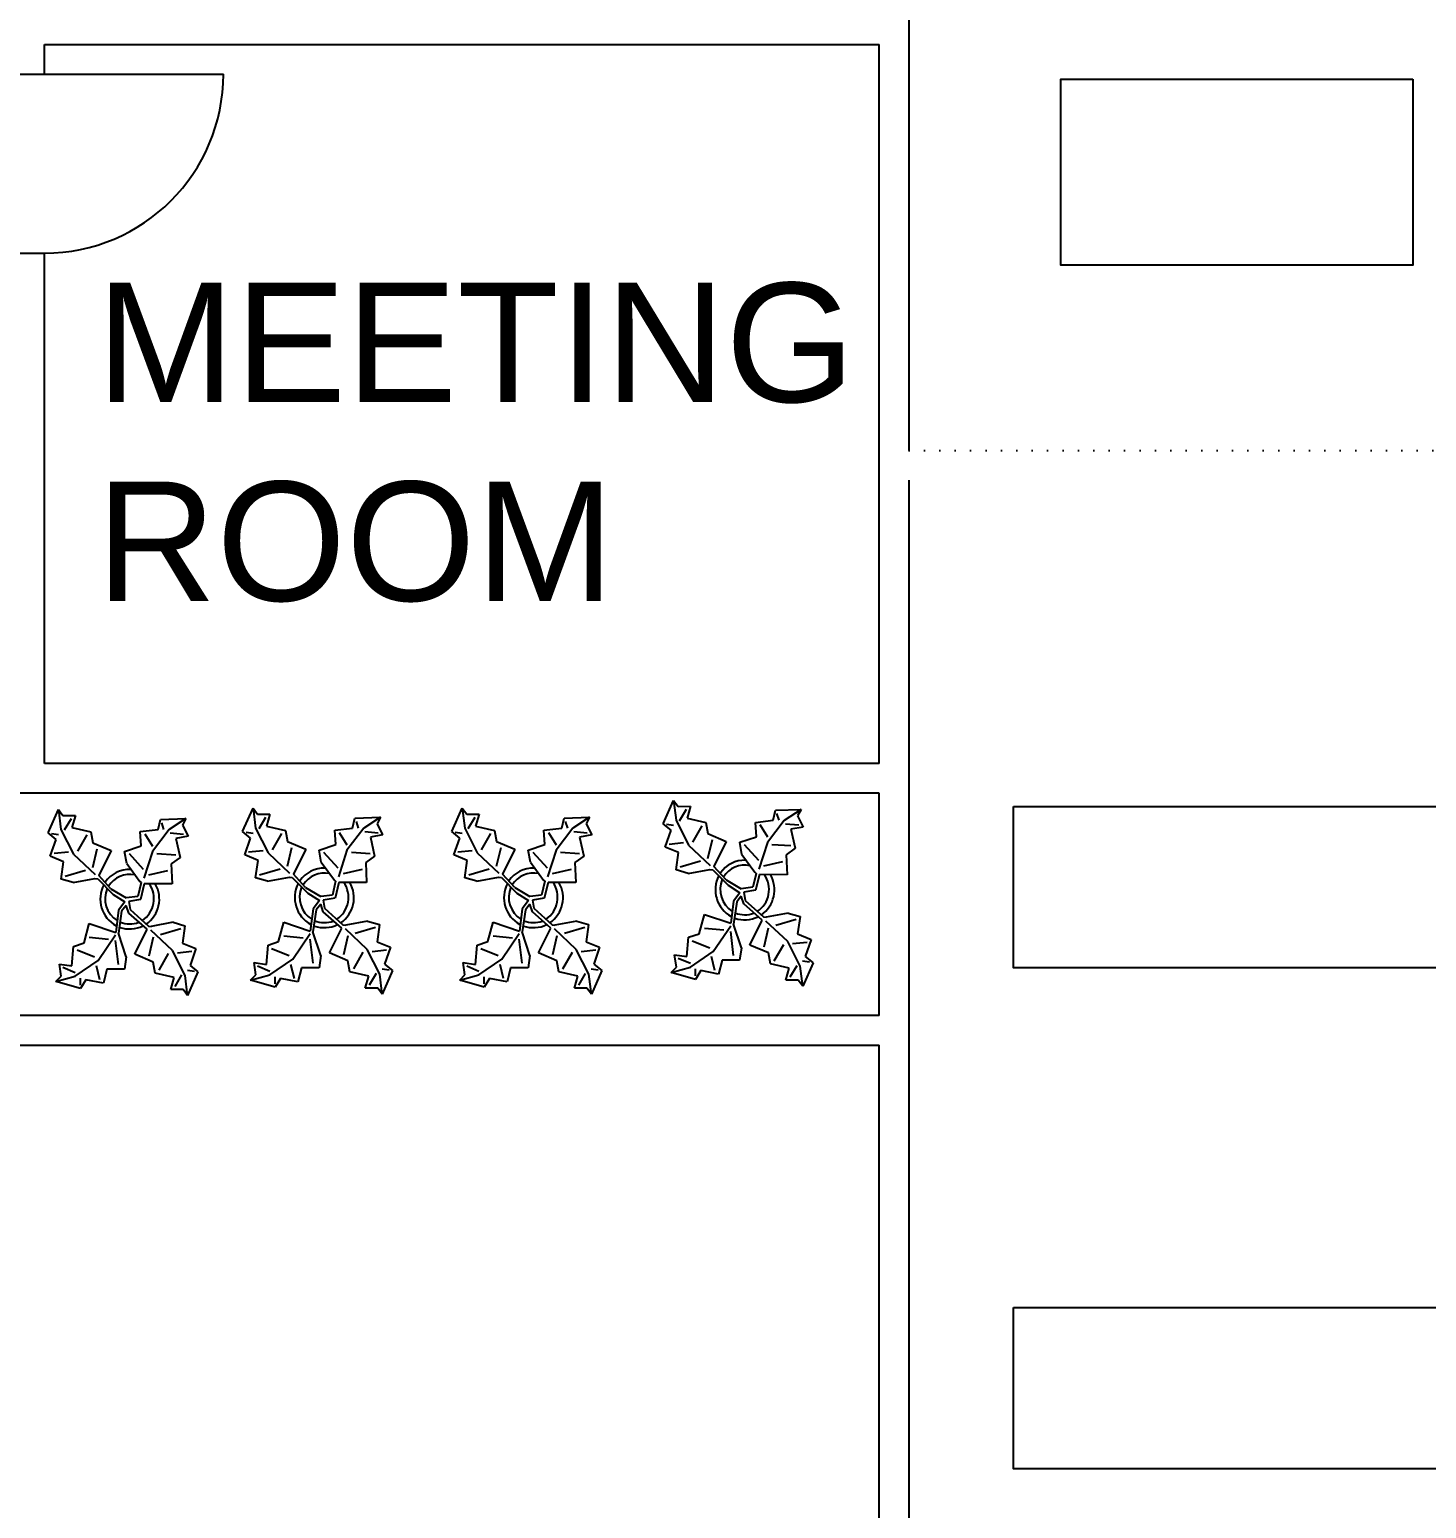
# Model space of a CAD drawing. Header units: inches. Extents: x 8624 to 20537, y 780 to 7738.
# Drawn here: x 17864 to 18145.1, y 1469.7 to 1767.3 of the extents above; entities that cross this region are included whole.
import ezdxf

# ---------------------------------------------------------------- set-up
doc = ezdxf.new("R2010")
doc.units = ezdxf.units.IN
doc.header["$MEASUREMENT"] = 0
doc.linetypes.add('ACAD_ISO07W100', pattern=[3, 0, -3])
doc.styles.get("Standard").update_dxf_attribs({"font": 'arial.ttf'})

msp = doc.modelspace()

# ---------------------------------------------------------------- linework, layer by layer
for p, q in [((18040.96, 1682.61), (18040.96, 2141.61)), ((17866.96, 1758.32), (17866.96, 1764.32)), ((17866.96, 1764.32), (18034.96, 1764.32)), ((18034.96, 1619.61), (18034.96, 1764.32)), ((17860.96, 1758.32), (17866.96, 1758.32)), ((17860.96, 1722.32), (17866.96, 1722.32)), ((17866.96, 1619.61), (17866.96, 1722.32)), ((18040.96, 1439.61), (18040.96, 1676.61)), ((18034.96, 1619.61), (17866.96, 1619.61)), ((18034.96, 1613.61), (17854.96, 1613.61)), ((18034.96, 1568.91), (18034.96, 1613.61)), ((18034.96, 1568.91), (17854.96, 1568.91)), ((17854.96, 1562.91), (18034.96, 1562.91)), ((18034.96, 1433.61), (18034.96, 1562.91))]:
    msp.add_line(p, q)
at = {"color": 1}
msp.add_line((17866.96, 1758.32), (17902.96, 1758.32), dxfattribs=at)
at = {"color": 4, "linetype": 'ACAD_ISO07W100'}
msp.add_line((18040.96, 1682.61), (18508.96, 1682.61), dxfattribs=at)
at = {"color": 114, "linetype": 'Continuous'}
for p, q in [((17867.68, 1605.64), (17869.77, 1610.35)), ((17869.77, 1610.35), (17870.28, 1606.35)), ((17869.77, 1610.35), (17870.67, 1609.15)), ((17906.84, 1605.91), (17908.93, 1610.61)), ((17908.93, 1610.61), (17909.44, 1606.62)), ((17908.93, 1610.61), (17909.83, 1609.42)), ((17948.93, 1605.91), (17951.02, 1610.61)), ((17951.02, 1610.61), (17951.53, 1606.62)), ((17951.02, 1610.61), (17951.93, 1609.42)), ((17991.48, 1607.49), (17993.57, 1612.19)), ((17993.57, 1612.19), (17994.08, 1608.19)), ((17993.57, 1612.19), (17994.47, 1610.99)), ((17994.47, 1610.99), (17996.97, 1611)), ((17994.78, 1608.09), (17996.17, 1610.4)), ((17996.97, 1611), (17996.28, 1608.6)), ((18013.62, 1608.19), (18014.08, 1610.2)), ((18014.08, 1610.2), (18019.23, 1610.38)), ((18019.23, 1610.38), (18015.85, 1608.17)), ((18019.23, 1610.38), (18018.54, 1609.05)), ((17870.67, 1609.15), (17873.17, 1609.16)), ((17870.98, 1606.25), (17872.38, 1608.55)), ((17873.17, 1609.16), (17872.48, 1606.75)), ((17889.82, 1606.35), (17890.28, 1608.36)), ((17890.28, 1608.36), (17895.43, 1608.54)), ((17890.5, 1607.68), (17890.94, 1606.34)), ((17895.43, 1608.54), (17892.06, 1606.33)), ((17895.43, 1608.54), (17894.75, 1607.2)), ((17894.75, 1607.2), (17895.85, 1604.96)), ((17909.83, 1609.42), (17912.33, 1609.42)), ((17910.14, 1606.52), (17911.54, 1608.82)), ((17912.33, 1609.42), (17911.64, 1607.02)), ((17928.98, 1606.61), (17929.44, 1608.62)), ((17929.44, 1608.62), (17934.59, 1608.81)), ((17929.66, 1607.95), (17930.1, 1606.6)), ((17934.59, 1608.81), (17931.22, 1606.6)), ((17934.59, 1608.81), (17933.91, 1607.47)), ((17933.91, 1607.47), (17935.01, 1605.23)), ((17951.93, 1609.42), (17954.43, 1609.42)), ((17952.23, 1606.52), (17953.63, 1608.82)), ((17954.43, 1609.42), (17953.73, 1607.02)), ((17971.07, 1606.61), (17971.53, 1608.62)), ((17971.53, 1608.62), (17976.68, 1608.81)), ((17971.75, 1607.95), (17972.19, 1606.6)), ((17976.68, 1608.81), (17973.31, 1606.6)), ((17976.68, 1608.81), (17976, 1607.47)), ((17976, 1607.47), (17977.1, 1605.23)), ((17993.08, 1606.19), (17991.48, 1607.49)), ((17992.18, 1607.39), (17993.58, 1607.19)), ((17994.08, 1608.19), (17996.59, 1603.2)), ((17996.28, 1608.6), (18000.08, 1607.71)), ((18000.08, 1607.71), (18000.49, 1605.51)), ((18010.04, 1607.77), (18013.62, 1608.19)), ((18010.24, 1604.86), (18010.04, 1607.77)), ((18010.93, 1607.32), (18012.48, 1604.84)), ((18015.85, 1608.17), (18012.47, 1603.73)), ((18014.3, 1609.53), (18014.74, 1608.18)), ((18016.07, 1607.5), (18018.76, 1607.26)), ((18018.54, 1609.05), (18019.65, 1606.8)), ((17869.29, 1604.35), (17867.68, 1605.64)), ((17868.09, 1600.94), (17869.29, 1604.35)), ((17868.38, 1605.54), (17869.78, 1605.35)), ((17870.28, 1606.35), (17872.79, 1601.35)), ((17872.48, 1606.75), (17876.28, 1605.86)), ((17875.48, 1605.26), (17873.59, 1601.96)), ((17876.28, 1605.86), (17876.69, 1603.66)), ((17886.24, 1605.93), (17889.82, 1606.35)), ((17886.44, 1603.02), (17886.24, 1605.93)), ((17887.13, 1605.47), (17888.68, 1603)), ((17892.06, 1606.33), (17888.67, 1601.88)), ((17892.27, 1605.66), (17894.96, 1605.41)), ((17895.85, 1604.96), (17893.38, 1604.53)), ((17893.38, 1604.53), (17894.25, 1600.72)), ((17908.45, 1604.61), (17906.84, 1605.91)), ((17907.25, 1601.21), (17908.45, 1604.61)), ((17907.54, 1605.81), (17908.94, 1605.61)), ((17909.44, 1606.62), (17911.95, 1601.62)), ((17911.64, 1607.02), (17915.44, 1606.13)), ((17914.64, 1605.53), (17912.75, 1602.22)), ((17915.44, 1606.13), (17915.85, 1603.93)), ((17925.4, 1606.19), (17928.98, 1606.61)), ((17925.6, 1603.28), (17925.4, 1606.19)), ((17926.29, 1605.74), (17927.84, 1603.27)), ((17931.22, 1606.6), (17927.83, 1602.15)), ((17931.44, 1605.92), (17934.12, 1605.68)), ((17935.01, 1605.23), (17932.54, 1604.8)), ((17932.54, 1604.8), (17933.41, 1600.99)), ((17950.54, 1604.61), (17948.93, 1605.91)), ((17949.34, 1601.21), (17950.54, 1604.61)), ((17949.63, 1605.81), (17951.03, 1605.61)), ((17951.53, 1606.62), (17954.04, 1601.62)), ((17953.73, 1607.02), (17957.53, 1606.13)), ((17956.73, 1605.53), (17954.84, 1602.22)), ((17957.53, 1606.13), (17957.94, 1603.93)), ((17967.49, 1606.19), (17971.07, 1606.61)), ((17967.69, 1603.28), (17967.49, 1606.19)), ((17968.38, 1605.74), (17969.93, 1603.27)), ((17973.31, 1606.6), (17969.92, 1602.15)), ((17973.53, 1605.92), (17976.21, 1605.68)), ((17977.1, 1605.23), (17974.64, 1604.8)), ((17974.64, 1604.8), (17975.5, 1600.99)), ((17991.89, 1602.79), (17993.08, 1606.19)), ((17999.28, 1607.1), (17997.39, 1603.8)), ((18000.49, 1605.51), (18004.19, 1603.91)), ((18000.5, 1600.51), (18001.39, 1604.31)), ((18006.88, 1603.77), (18010.24, 1604.86)), ((18019.65, 1606.8), (18017.18, 1606.37)), ((18017.18, 1606.37), (18018.05, 1602.57)), ((17868.89, 1601.55), (17871.79, 1601.85)), ((17872.79, 1601.35), (17877.14, 1597.24)), ((17876.69, 1603.66), (17880.39, 1602.07)), ((17876.7, 1598.66), (17877.59, 1602.47)), ((17880.39, 1602.07), (17877.9, 1597.07)), ((17883.08, 1601.93), (17886.44, 1603.02)), ((17883.51, 1599.46), (17883.08, 1601.93)), ((17883.97, 1601.47), (17886.85, 1598.32)), ((17888.67, 1601.88), (17886.94, 1596.53)), ((17893.36, 1601.18), (17889.56, 1601.43)), ((17908.05, 1601.81), (17910.95, 1602.12)), ((17911.95, 1601.62), (17916.3, 1597.51)), ((17915.85, 1603.93), (17919.55, 1602.34)), ((17915.86, 1598.93), (17916.75, 1602.73)), ((17919.55, 1602.34), (17917.06, 1597.33)), ((17922.24, 1602.19), (17925.6, 1603.28)), ((17922.67, 1599.73), (17922.24, 1602.19)), ((17923.13, 1601.74), (17926.01, 1598.59)), ((17927.83, 1602.15), (17926.1, 1596.8)), ((17932.52, 1601.44), (17928.72, 1601.7)), ((17950.14, 1601.81), (17953.04, 1602.12)), ((17954.04, 1601.62), (17958.39, 1597.51)), ((17957.94, 1603.93), (17961.64, 1602.34)), ((17957.95, 1598.93), (17958.84, 1602.73)), ((17961.64, 1602.34), (17959.15, 1597.33)), ((17964.33, 1602.19), (17967.69, 1603.28)), ((17964.76, 1599.73), (17964.33, 1602.19)), ((17965.22, 1601.74), (17968.1, 1598.59)), ((17969.92, 1602.15), (17968.19, 1596.8)), ((17974.61, 1601.44), (17970.81, 1601.7)), ((17994.59, 1601.69), (17991.89, 1602.79)), ((17992.69, 1603.39), (17995.59, 1603.7)), ((17994.1, 1598.19), (17994.59, 1601.69)), ((17996.59, 1603.2), (18000.94, 1599.09)), ((18004.19, 1603.91), (18001.7, 1598.91)), ((18007.31, 1601.31), (18006.88, 1603.77)), ((18007.31, 1601.31), (18009.96, 1597.71)), ((18007.77, 1603.31), (18010.65, 1600.16)), ((18012.47, 1603.73), (18010.74, 1598.37)), ((18017.16, 1603.02), (18013.36, 1603.27)), ((18018.05, 1602.57), (18016.25, 1601.24)), ((18016.25, 1601.24), (18016.44, 1597.21)), ((17870.8, 1599.85), (17868.09, 1600.94)), ((17870.3, 1596.35), (17870.8, 1599.85)), ((17883.51, 1599.46), (17886.16, 1595.86)), ((17894.25, 1600.72), (17892.45, 1599.39)), ((17892.45, 1599.39), (17892.64, 1595.37)), ((17909.96, 1600.12), (17907.25, 1601.21)), ((17909.46, 1596.62), (17909.96, 1600.12)), ((17910.26, 1597.22), (17914.36, 1598.43)), ((17922.67, 1599.73), (17925.32, 1596.13)), ((17927.12, 1597.46), (17930.93, 1598.32)), ((17933.41, 1600.99), (17931.61, 1599.66)), ((17931.61, 1599.66), (17931.8, 1595.63)), ((17952.05, 1600.12), (17949.34, 1601.21)), ((17951.55, 1596.62), (17952.05, 1600.12)), ((17952.35, 1597.22), (17956.45, 1598.43)), ((17964.76, 1599.73), (17967.41, 1596.13)), ((17969.21, 1597.46), (17973.02, 1598.32)), ((17975.5, 1600.99), (17973.7, 1599.66)), ((17973.7, 1599.66), (17973.9, 1595.63)), ((17994.9, 1598.79), (17999, 1600)), ((17996.5, 1597.5), (18000.9, 1598.31)), ((18000.9, 1598.31), (18001.47, 1598.24)), ((18001.47, 1598.24), (18004.59, 1595.12)), ((18004.13, 1596.2), (18001.7, 1598.91)), ((18011.76, 1599.04), (18015.57, 1599.9)), ((17872.71, 1595.65), (17870.3, 1596.35)), ((17871.1, 1596.95), (17875.2, 1598.16)), ((17872.71, 1595.65), (17877.1, 1596.46)), ((17877.1, 1596.46), (17877.67, 1596.4)), ((17877.67, 1596.4), (17880.79, 1593.28)), ((17880.34, 1594.36), (17877.9, 1597.07)), ((17886.39, 1595.64), (17885.74, 1592.87)), ((17886.16, 1595.86), (17886.39, 1595.64)), ((17887.05, 1595.41), (17886.27, 1592.26)), ((17892.64, 1595.37), (17887.05, 1595.41)), ((17887.96, 1597.19), (17891.77, 1598.06)), ((17911.87, 1595.92), (17909.46, 1596.62)), ((17911.87, 1595.92), (17916.26, 1596.73)), ((17916.26, 1596.73), (17916.83, 1596.66)), ((17916.83, 1596.66), (17919.95, 1593.54)), ((17919.5, 1594.63), (17917.06, 1597.33)), ((17925.55, 1595.91), (17924.9, 1593.14)), ((17925.32, 1596.13), (17925.55, 1595.91)), ((17926.21, 1595.68), (17925.43, 1592.53)), ((17931.8, 1595.63), (17926.21, 1595.68)), ((17953.96, 1595.92), (17951.55, 1596.62)), ((17953.96, 1595.92), (17958.35, 1596.73)), ((17958.35, 1596.73), (17958.92, 1596.66)), ((17958.92, 1596.66), (17962.04, 1593.54)), ((17961.59, 1594.63), (17959.15, 1597.33)), ((17967.64, 1595.91), (17967, 1593.14)), ((17967.41, 1596.13), (17967.64, 1595.91)), ((17968.31, 1595.68), (17967.52, 1592.53)), ((17973.9, 1595.63), (17968.31, 1595.68)), ((17996.5, 1597.5), (17994.1, 1598.19)), ((18004.13, 1596.2), (18007.2, 1594.41)), ((18010.18, 1597.48), (18009.54, 1594.71)), ((18009.96, 1597.71), (18010.18, 1597.48)), ((18010.85, 1597.25), (18010.06, 1594.1)), ((18016.44, 1597.21), (18010.85, 1597.25)), ((17880.34, 1594.36), (17883.4, 1592.56)), ((17880.79, 1593.28), (17883.14, 1591.75)), ((17885.74, 1592.87), (17883.4, 1592.56)), ((17885.74, 1592.87), (17885.74, 1592.87)), ((17919.5, 1594.63), (17922.56, 1592.83)), ((17919.95, 1593.54), (17922.3, 1592.02)), ((17924.9, 1593.14), (17922.56, 1592.83)), ((17925.43, 1592.53), (17923.08, 1592.12)), ((17924.9, 1593.14), (17924.9, 1593.14)), ((17961.59, 1594.63), (17964.65, 1592.83)), ((17962.04, 1593.54), (17964.39, 1592.02)), ((17967, 1593.14), (17964.65, 1592.83)), ((17967.52, 1592.53), (17965.17, 1592.12)), ((17967, 1593.14), (17967, 1593.14)), ((18004.59, 1595.12), (18006.94, 1593.59)), ((18006.94, 1593.59), (18005.66, 1591.94)), ((18007.2, 1592.88), (18006.28, 1591.76)), ((18009.54, 1594.71), (18007.2, 1594.41)), ((18007.72, 1591.36), (18007.2, 1592.88)), ((18010.06, 1594.1), (18007.72, 1593.7)), ((18007.72, 1593.7), (18007.98, 1592.07)), ((18009.54, 1594.71), (18009.54, 1594.71)), ((17881.86, 1590.09), (17881.29, 1585.63)), ((17882.48, 1589.92), (17881.83, 1585.44)), ((17883.14, 1591.75), (17881.86, 1590.09)), ((17883.4, 1591.04), (17882.48, 1589.92)), ((17883.92, 1589.51), (17883.4, 1591.04)), ((17886.27, 1592.26), (17883.92, 1591.85)), ((17883.92, 1591.85), (17884.18, 1590.23)), ((17887.63, 1586.24), (17883.92, 1589.51)), ((17884.18, 1590.23), (17887.86, 1586.9)), ((17921.02, 1590.36), (17920.45, 1585.9)), ((17921.64, 1590.19), (17920.99, 1585.71)), ((17922.3, 1592.02), (17921.02, 1590.36)), ((17922.56, 1591.31), (17921.64, 1590.19)), ((17923.08, 1589.78), (17922.56, 1591.31)), ((17923.08, 1592.12), (17923.34, 1590.49)), ((17926.79, 1586.5), (17923.08, 1589.78)), ((17923.34, 1590.49), (17927.02, 1587.17)), ((17963.11, 1590.36), (17962.54, 1585.9)), ((17963.74, 1590.19), (17963.08, 1585.71)), ((17964.39, 1592.02), (17963.11, 1590.36)), ((17964.65, 1591.31), (17963.74, 1590.19)), ((17965.17, 1589.78), (17964.65, 1591.31)), ((17965.17, 1592.12), (17965.43, 1590.49)), ((17968.89, 1586.5), (17965.17, 1589.78)), ((17965.43, 1590.49), (17969.12, 1587.17)), ((18005.66, 1591.94), (18005.09, 1587.47)), ((18006.28, 1591.76), (18005.63, 1587.29)), ((18011.43, 1588.08), (18007.72, 1591.36)), ((18007.98, 1592.07), (18011.66, 1588.75)), ((18016.63, 1589.49), (18012.23, 1588.68)), ((18016.63, 1589.49), (18019.03, 1588.8)), ((17874.92, 1583.51), (17875.98, 1587.4)), ((17875.98, 1587.4), (17881.29, 1585.63)), ((17887.86, 1586.9), (17888.43, 1586.84)), ((17892.83, 1587.65), (17888.43, 1586.84)), ((17894.43, 1586.35), (17890.34, 1585.14)), ((17892.83, 1587.65), (17895.23, 1586.95)), ((17895.23, 1586.95), (17894.74, 1583.45)), ((17914.08, 1583.77), (17915.14, 1587.66)), ((17915.14, 1587.66), (17920.45, 1585.9)), ((17924.31, 1581.5), (17926.79, 1586.5)), ((17927.02, 1587.17), (17927.59, 1587.1)), ((17931.99, 1587.91), (17927.59, 1587.1)), ((17933.59, 1586.62), (17929.5, 1585.41)), ((17931.99, 1587.91), (17934.39, 1587.22)), ((17934.39, 1587.22), (17933.9, 1583.72)), ((17956.17, 1583.77), (17957.24, 1587.66)), ((17957.24, 1587.66), (17962.54, 1585.9)), ((17966.4, 1581.5), (17968.89, 1586.5)), ((17969.12, 1587.17), (17969.68, 1587.1)), ((17974.08, 1587.91), (17969.68, 1587.1)), ((17975.69, 1586.62), (17971.59, 1585.41)), ((17974.08, 1587.91), (17976.48, 1587.22)), ((17976.48, 1587.22), (17975.99, 1583.72)), ((17998.72, 1585.35), (17999.78, 1589.24)), ((17999.78, 1589.24), (18005.09, 1587.47)), ((18003.67, 1586.06), (17999.78, 1586.41)), ((18001.55, 1581.81), (18005.07, 1586.96)), ((18007.21, 1582.52), (18005.63, 1587.29)), ((18008.94, 1583.07), (18011.43, 1588.08)), ((18011.66, 1588.75), (18012.23, 1588.68)), ((18012.64, 1586.48), (18011.75, 1582.68)), ((18016.54, 1583.79), (18012.15, 1587.9)), ((18018.23, 1588.19), (18014.14, 1586.99)), ((18019.03, 1588.8), (18018.54, 1585.3)), ((17872.8, 1582.8), (17874.92, 1583.51)), ((17879.87, 1584.21), (17875.98, 1584.57)), ((17877.75, 1579.97), (17881.27, 1585.12)), ((17881.2, 1583.99), (17881.78, 1579.14)), ((17883.41, 1580.68), (17881.83, 1585.44)), ((17885.15, 1581.23), (17887.63, 1586.24)), ((17888.84, 1584.64), (17887.95, 1580.84)), ((17892.74, 1581.95), (17888.35, 1586.05)), ((17894.74, 1583.45), (17897.44, 1582.36)), ((17911.96, 1583.07), (17914.08, 1583.77)), ((17919.03, 1584.48), (17915.14, 1584.83)), ((17916.91, 1580.24), (17920.43, 1585.39)), ((17920.36, 1584.25), (17920.94, 1579.41)), ((17922.57, 1580.95), (17920.99, 1585.71)), ((17928, 1584.91), (17927.11, 1581.1)), ((17931.9, 1582.21), (17927.51, 1586.32)), ((17933.9, 1583.72), (17936.6, 1582.63)), ((17954.05, 1583.07), (17956.17, 1583.77)), ((17961.12, 1584.48), (17957.24, 1584.83)), ((17959, 1580.24), (17962.52, 1585.39)), ((17962.46, 1584.25), (17963.03, 1579.41)), ((17964.66, 1580.95), (17963.08, 1585.71)), ((17970.09, 1584.91), (17969.2, 1581.1)), ((17974, 1582.21), (17969.6, 1586.32)), ((17975.99, 1583.72), (17978.69, 1582.63)), ((17996.25, 1580.75), (17996.6, 1584.64)), ((17996.6, 1584.64), (17998.72, 1585.35)), ((17997.31, 1583.94), (18000.84, 1582.52)), ((18005, 1585.83), (18005.58, 1580.99)), ((18019.05, 1578.8), (18016.54, 1583.79)), ((18020.44, 1583.6), (18017.54, 1583.29)), ((18018.54, 1585.3), (18021.24, 1584.2)), ((18021.24, 1584.2), (18020.05, 1580.8)), ((17872.45, 1578.91), (17872.8, 1582.8)), ((17873.51, 1582.09), (17877.04, 1580.68)), ((17883.41, 1580.68), (17883.06, 1578.2)), ((17888.85, 1579.64), (17885.15, 1581.23)), ((17890.05, 1578.04), (17891.95, 1581.35)), ((17895.26, 1576.95), (17892.74, 1581.95)), ((17896.64, 1581.76), (17893.75, 1581.45)), ((17897.44, 1582.36), (17896.25, 1578.96)), ((17911.61, 1579.18), (17911.96, 1583.07)), ((17912.67, 1582.36), (17916.2, 1580.95)), ((17922.57, 1580.95), (17922.22, 1578.47)), ((17928.01, 1579.91), (17924.31, 1581.5)), ((17929.21, 1578.31), (17931.11, 1581.61)), ((17934.42, 1577.22), (17931.9, 1582.21)), ((17935.8, 1582.02), (17932.91, 1581.72)), ((17936.6, 1582.63), (17935.41, 1579.22)), ((17953.7, 1579.18), (17954.05, 1583.07)), ((17954.76, 1582.36), (17958.3, 1580.95)), ((17964.66, 1580.95), (17964.31, 1578.47)), ((17970.1, 1579.91), (17966.4, 1581.5)), ((17971.3, 1578.31), (17973.2, 1581.61)), ((17976.51, 1577.22), (17974, 1582.21)), ((17977.9, 1582.02), (17975, 1581.72)), ((17978.69, 1582.63), (17977.5, 1579.22)), ((17993.77, 1581.11), (17996.25, 1580.75)), ((17994.13, 1578.63), (17993.77, 1581.11)), ((17996.95, 1579.34), (17994.48, 1580.4)), ((17996.95, 1578.63), (18001.55, 1581.81)), ((18001.9, 1577.93), (18001.2, 1580.75)), ((18007.21, 1582.52), (18006.85, 1580.05)), ((18012.65, 1581.48), (18008.94, 1583.07)), ((18013.05, 1579.28), (18012.65, 1581.48)), ((18013.85, 1579.88), (18015.74, 1583.19)), ((18020.05, 1580.8), (18021.65, 1579.5)), ((17869.97, 1579.26), (17872.45, 1578.91)), ((17870.33, 1576.79), (17869.97, 1579.26)), ((17873.16, 1577.5), (17870.68, 1578.56)), ((17873.16, 1576.79), (17877.75, 1579.97)), ((17878.11, 1576.08), (17877.4, 1578.91)), ((17879.52, 1578.2), (17878.81, 1575.38)), ((17883.06, 1578.2), (17879.52, 1578.2)), ((17889.25, 1577.44), (17888.85, 1579.64)), ((17893.06, 1576.55), (17889.25, 1577.44)), ((17897.15, 1577.76), (17895.75, 1577.95)), ((17897.85, 1577.66), (17895.76, 1572.95)), ((17896.25, 1578.96), (17897.85, 1577.66)), ((17909.13, 1579.53), (17911.61, 1579.18)), ((17909.49, 1577.06), (17909.13, 1579.53)), ((17912.32, 1577.76), (17909.84, 1578.82)), ((17912.32, 1577.06), (17916.91, 1580.24)), ((17917.27, 1576.35), (17916.56, 1579.18)), ((17918.68, 1578.47), (17917.97, 1575.64)), ((17922.22, 1578.47), (17918.68, 1578.47)), ((17928.41, 1577.71), (17928.01, 1579.91)), ((17932.22, 1576.82), (17928.41, 1577.71)), ((17936.31, 1578.02), (17934.91, 1578.22)), ((17937.01, 1577.93), (17934.92, 1573.22)), ((17935.41, 1579.22), (17937.01, 1577.93)), ((17951.22, 1579.53), (17953.7, 1579.18)), ((17951.58, 1577.06), (17951.22, 1579.53)), ((17954.41, 1577.76), (17951.93, 1578.82)), ((17954.41, 1577.06), (17959, 1580.24)), ((17959.36, 1576.35), (17958.65, 1579.18)), ((17960.77, 1578.47), (17960.06, 1575.64)), ((17964.31, 1578.47), (17960.77, 1578.47)), ((17970.51, 1577.71), (17970.1, 1579.91)), ((17974.31, 1576.82), (17970.51, 1577.71)), ((17978.4, 1578.02), (17977, 1578.22)), ((17979.1, 1577.93), (17977.02, 1573.22)), ((17977.5, 1579.22), (17979.1, 1577.93)), ((17993.07, 1577.57), (17996.95, 1578.63)), ((17993.07, 1577.57), (17994.13, 1578.63)), ((17998.01, 1576.16), (17993.07, 1577.57)), ((17998.01, 1576.87), (17998.01, 1578.28)), ((17999.08, 1577.93), (17998.01, 1576.16)), ((18002.61, 1577.22), (17999.08, 1577.93)), ((18003.32, 1580.05), (18002.61, 1577.22)), ((18006.85, 1580.05), (18003.32, 1580.05)), ((18016.86, 1578.39), (18013.05, 1579.28)), ((18016.16, 1575.99), (18016.86, 1578.39)), ((18018.35, 1578.9), (18016.96, 1576.59)), ((18019.56, 1574.8), (18019.05, 1578.8)), ((18020.95, 1579.6), (18019.55, 1579.8)), ((18021.65, 1579.5), (18019.56, 1574.8)), ((17869.27, 1575.73), (17873.16, 1576.79)), ((17869.27, 1575.73), (17870.33, 1576.79)), ((17874.22, 1574.31), (17869.27, 1575.73)), ((17874.22, 1575.02), (17874.22, 1576.44)), ((17875.28, 1576.08), (17874.22, 1574.31)), ((17878.81, 1575.38), (17875.28, 1576.08)), ((17892.36, 1574.15), (17893.06, 1576.55)), ((17894.56, 1577.05), (17893.16, 1574.75)), ((17895.76, 1572.95), (17895.26, 1576.95)), ((17908.43, 1576), (17912.32, 1577.06)), ((17908.43, 1576), (17909.49, 1577.06)), ((17913.38, 1574.58), (17908.43, 1576)), ((17913.38, 1575.29), (17913.38, 1576.7)), ((17914.44, 1576.35), (17913.38, 1574.58)), ((17917.97, 1575.64), (17914.44, 1576.35)), ((17931.52, 1574.41), (17932.22, 1576.82)), ((17933.72, 1577.32), (17932.32, 1575.02)), ((17934.92, 1573.22), (17934.42, 1577.22)), ((17950.52, 1576), (17954.41, 1577.06)), ((17950.52, 1576), (17951.58, 1577.06)), ((17955.47, 1574.58), (17950.52, 1576)), ((17955.47, 1575.29), (17955.47, 1576.7)), ((17956.53, 1576.35), (17955.47, 1574.58)), ((17960.06, 1575.64), (17956.53, 1576.35)), ((17973.61, 1574.41), (17974.31, 1576.82)), ((17975.81, 1577.32), (17974.41, 1575.02)), ((17977.02, 1573.22), (17976.51, 1577.22)), ((18018.66, 1576), (18016.16, 1575.99)), ((18019.56, 1574.8), (18018.66, 1576)), ((17894.86, 1574.15), (17892.36, 1574.15)), ((17895.76, 1572.95), (17894.86, 1574.15)), ((17934.02, 1574.42), (17931.52, 1574.41)), ((17934.92, 1573.22), (17934.02, 1574.42)), ((17976.11, 1574.42), (17973.61, 1574.41)), ((17977.02, 1573.22), (17976.11, 1574.42))]:
    msp.add_line(p, q, dxfattribs=at)
at = {"color": 5}
for points in [[(18142.38, 1757.32), (18142.38, 1719.9), (18071.54, 1719.9), (18071.54, 1757.32)], [(18062.02, 1610.97), (18178.02, 1610.97), (18178.02, 1578.47), (18062.02, 1578.47)], [(18062.02, 1510.15), (18178.02, 1510.15), (18178.02, 1477.65), (18062.02, 1477.65)]]:
    msp.add_lwpolyline(points, close=True, dxfattribs=at)
at = {"color": 1}
msp.add_arc((17866.96, 1758.32), 36, 270, 0, dxfattribs=at)
at = {"color": 114, "linetype": 'Continuous'}
for centre, radius, start, end in [((17884.12, 1592.31), 6, 88.6147, 145.1169), ((17923.28, 1592.58), 6, 88.6147, 145.1169), ((17965.37, 1592.58), 6, 88.6147, 145.1169), ((18007.91, 1594.15), 6, 88.6147, 145.1169), ((18007.91, 1594.15), 5, 78.1647, 148.6725), ((17884.12, 1592.31), 5, 78.1647, 148.6725), ((17883.74, 1592.4), 5.25, 303.8219, 34.9414), ((17883.95, 1592.34), 6.13, 304.3757, 30.1028), ((17923.49, 1592.63), 6.15, 152.5812, 241.2714), ((17923.28, 1592.58), 5, 78.1647, 148.6725), ((17922.9, 1592.67), 5.25, 303.8219, 34.9414), ((17923.11, 1592.61), 6.13, 304.3757, 30.1028), ((17965.58, 1592.63), 6.15, 152.5812, 241.2714), ((17965.37, 1592.58), 5, 78.1647, 148.6725), ((17964.99, 1592.67), 5.25, 303.8219, 34.9414), ((17965.2, 1592.61), 6.13, 304.3757, 30.1028), ((18008.13, 1594.21), 6.15, 152.5812, 241.2714), ((18008.24, 1594.29), 5.29, 157.3711, 237.472), ((18007.54, 1594.24), 5.25, 303.8219, 34.9414), ((18007.75, 1594.18), 6.13, 304.3757, 30.1028), ((17884.33, 1592.36), 6.15, 152.5812, 241.2714), ((17884.44, 1592.45), 5.29, 157.3711, 237.472), ((17923.6, 1592.72), 5.29, 157.3711, 237.472), ((17965.69, 1592.72), 5.29, 157.3711, 237.472), ((18007.92, 1594.45), 5.28, 248.4094, 290.0301), ((17884.09, 1592.44), 6.13, 251.2017, 296.0918), ((17884.12, 1592.61), 5.28, 248.4094, 290.0301), ((17923.25, 1592.7), 6.13, 251.2017, 296.0918), ((17923.28, 1592.87), 5.28, 248.4094, 290.0301), ((17965.34, 1592.7), 6.13, 251.2017, 296.0918), ((17965.37, 1592.87), 5.28, 248.4094, 290.0301), ((18007.88, 1594.28), 6.13, 251.2017, 296.0918)]:
    msp.add_arc(centre, radius, start, end, dxfattribs=at)

# ---------------------------------------------------------------- texts
at = {"color": 6, "insert": (17877.36, 1716.35), "char_height": 24, "attachment_point": 1}
msp.add_mtext_dynamic_manual_height_columns('MEETING\\PROOM', width=117.9326, gutter_width=1, heights=[0], dxfattribs=at)

doc.saveas('drawing.dxf')
